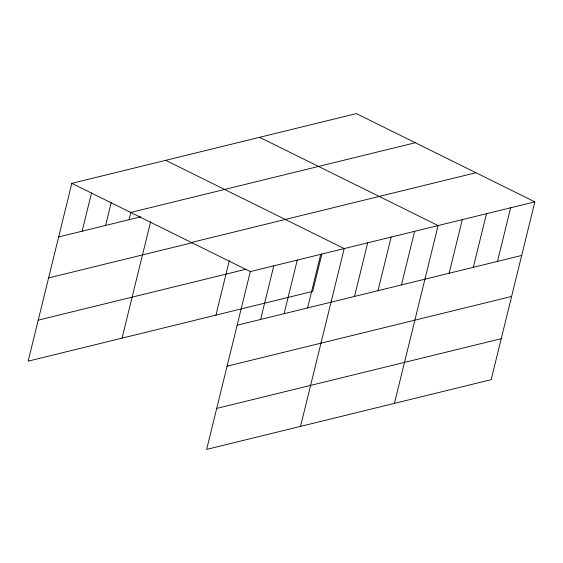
<?xml version="1.0" encoding="UTF-8"?>
<svg xmlns="http://www.w3.org/2000/svg" width="563" height="563" viewBox="0 0 563 563"><rect width="100%" height="100%" fill="white"/><g stroke="black" fill="none" stroke-linecap="round" stroke-linejoin="round"><path stroke-width="0.84" d="M534.85 201.857L250.31 271.591L206.635 449.401L491.175 379.659L534.85 201.857L356.365 113.599L71.825 183.341L28.15 361.143L312.69 291.409L321.923 253.836M82.128 231.196L91.537 192.905M105.605 225.439L111.249 202.469M129.082 219.69L130.961 212.033M122.051 338.131L150.666 221.618M215.946 315.118L229.331 260.62M260.613 319.446L273.78 265.842M284.09 313.697L297.257 260.085M307.567 307.94L320.734 254.335M300.536 426.388L344.204 248.579L165.719 160.328M354.514 296.434L367.681 242.829M377.991 290.684L391.158 237.072M401.461 284.927L414.628 231.323M394.431 403.368L438.105 225.566L259.62 137.316M449.126 273.245L462.293 219.64M473.307 267.319L486.481 213.708M497.495 261.394L510.662 207.782M130.722 212.462L415.269 142.728M58.658 236.946L140.82 216.811M191.406 242.47L475.953 172.728M48.587 277.932L192.792 242.59M38.214 320.157L246.031 269.227M237.143 325.203L521.683 255.468M227.072 366.189L511.612 296.448M216.699 408.414L501.246 338.68M71.825 183.341L250.31 271.591"/></g></svg>
